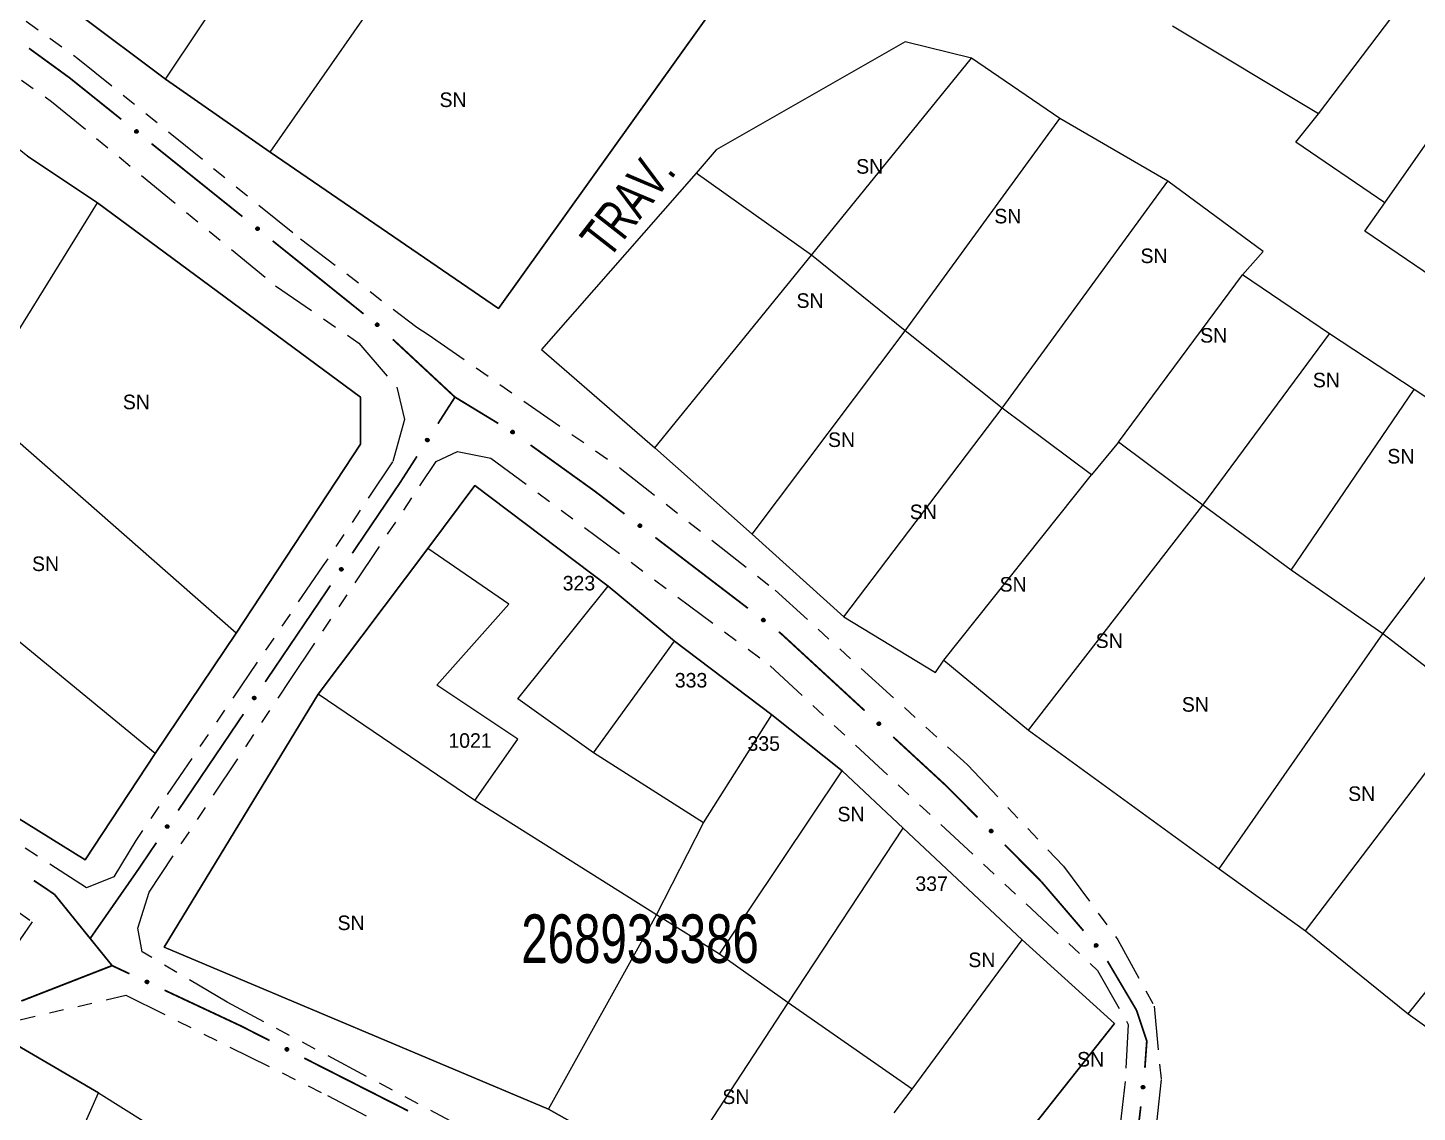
# Model space of a CAD drawing. Extents: x 207981 to 210201, y 4876477 to 4878908.
# Drawn here: x 209698 to 209841.1, y 4877127.4 to 4877239.1 of the extents above; entities that cross this region are included whole.
import ezdxf
from ezdxf.enums import TextEntityAlignment as Align

# ---------------------------------------------------------------- set-up
doc = ezdxf.new("R2010")
doc.units = 0
doc.header["$LTSCALE"] = 1.5
doc.header["$MEASUREMENT"] = 0
doc.linetypes.add('TRACO_25', pattern=[8, 3, -1, 1, -1, 1, -1])
for name, color, linetype in [('CD_MALHA_LOTES', 7, 'CONTINUOUS'), ('CD_TXT_QUADRA', 255, 'CONTINUOUS'), ('RU-QUADRA', 210, 'CONTINUOUS'), ('SV-EIXO-RUA-N-PAV', 6, 'CONTINUOUS'), ('SV-RUA-NAO-PAV', 7, 'CONTINUOUS'), ('SV-TXT-RUA-N-PAV', 7, 'CONTINUOUS'), ('Th_NmrPort', 1, 'CONTINUOUS')]:
    doc.layers.add(name, color=color, linetype=linetype)
doc.styles.add('ARIAL', font='ARIAL.SHX')

msp = doc.modelspace()

# ---------------------------------------------------------------- linework, layer by layer
at = {"layer": 'CD_MALHA_LOTES', "linetype": 'Continuous', "flags": 128}
for points in [[(209712.220037, 4877233.842388), (209726.682594, 4877255.536224)], [(209830.973528, 4877230.265103), (209849.864573, 4877255.191625)], [(209837.793618, 4877221.091177), (209857.831404, 4877249.759695)], [(209722.974246, 4877226.332983), (209737.993055, 4877247.841401)], [(209769.699431, 4877242.649714), (209746.522256, 4877210.201669)], [(209712.220037, 4877233.842388), (209703.320001, 4877240.517414)], [(209830.973528, 4877230.265103), (209815.915012, 4877239.318319)], [(209788.380234, 4877237.689799), (209768.911407, 4877226.564755)], [(209795.240678, 4877236.021042), (209788.380234, 4877237.689799)], [(209778.738529, 4877215.717837), (209795.240678, 4877236.021042)], [(209804.32613, 4877229.809559), (209795.240678, 4877236.021042)], [(209722.974246, 4877226.332983), (209712.220037, 4877233.842388)], [(209788.380234, 4877207.930306), (209804.32613, 4877229.809559)], [(209815.451174, 4877223.31995), (209804.32613, 4877229.809559)], [(209828.619692, 4877227.368073), (209830.973528, 4877230.265103)], [(209837.793618, 4877221.091177), (209828.619692, 4877227.368073)], [(209697.989251, 4877225.915794), (209705.22053, 4877221.094941)], [(209746.522256, 4877210.201669), (209722.974246, 4877226.332983)], [(209768.911407, 4877226.564755), (209766.871815, 4877224.154329)], [(209766.871815, 4877224.154329), (209750.925919, 4877205.983423)], [(209778.738529, 4877215.717837), (209766.871815, 4877224.154329)], [(209798.392773, 4877199.957358), (209815.451174, 4877223.31995)], [(209825.278296, 4877216.088672), (209815.451174, 4877223.31995)], [(209692.426729, 4877200.51361), (209705.22053, 4877221.094941)], [(209705.22053, 4877221.094941), (209732.29147, 4877201.069862), (209732.29147, 4877196.24901), (209719.49767, 4877176.780183)], [(209835.741556, 4877218.194147), (209837.793618, 4877221.091177)], [(209844.311934, 4877212.339734), (209835.741556, 4877218.194147)], [(209762.607215, 4877195.878175), (209778.738529, 4877215.717837)], [(209788.380234, 4877207.930306), (209778.738529, 4877215.717837)], [(209823.145996, 4877213.678245), (209825.278296, 4877216.088672)], [(209810.352196, 4877196.434427), (209823.145996, 4877213.678245)], [(209832.107837, 4877207.621277), (209823.145996, 4877213.678245)], [(209772.619755, 4877186.97814), (209788.380234, 4877207.930306)], [(209798.392773, 4877199.957358), (209788.380234, 4877207.930306)], [(209819.066814, 4877189.944818), (209832.107837, 4877207.621277)], [(209840.822455, 4877201.873338), (209832.107837, 4877207.621277)], [(209750.925919, 4877205.983423), (209762.607215, 4877195.878175)], [(209828.152266, 4877183.269792), (209840.822455, 4877201.873338)], [(209851.329441, 4877194.951088), (209840.822455, 4877201.873338)], [(209719.49767, 4877176.780183), (209692.426729, 4877200.51361)], [(209782.076042, 4877178.448939), (209798.392773, 4877199.957358)], [(209807.570935, 4877193.096914), (209798.392773, 4877199.957358)], [(209762.607215, 4877195.878175), (209772.619755, 4877186.97814)], [(209810.352196, 4877196.434427), (209807.570935, 4877193.096914)], [(209819.066814, 4877189.944818), (209810.352196, 4877196.434427)], [(209837.608554, 4877176.687474), (209851.329441, 4877194.951088)], [(209792.366708, 4877173.998922), (209807.570935, 4877193.096914)], [(209739.244623, 4877185.494801), (209744.065475, 4877191.98441)], [(209744.065475, 4877191.98441), (209757.786363, 4877181.601035)], [(209801.081326, 4877166.767643), (209819.066814, 4877189.944818)], [(209828.152266, 4877183.269792), (209819.066814, 4877189.944818)], [(209772.619755, 4877186.97814), (209782.076042, 4877178.448939)], [(209711.153887, 4877164.357217), (209684.082946, 4877186.607305)], [(209727.934161, 4877170.475991), (209739.244623, 4877185.494801)], [(209747.588406, 4877179.746861), (209739.244623, 4877185.494801)], [(209837.608554, 4877176.687474), (209828.152266, 4877183.269792)], [(209748.515493, 4877170.012448), (209757.786363, 4877181.601035)], [(209757.786363, 4877181.601035), (209764.646807, 4877175.945804)], [(209740.17171, 4877171.403078), (209747.588406, 4877179.746861)], [(209782.076042, 4877178.448939), (209791.53233, 4877172.701)], [(209719.49767, 4877176.780183), (209711.153887, 4877164.357217)], [(209756.303024, 4877164.449926), (209764.646807, 4877175.945804)], [(209764.646807, 4877175.945804), (209774.659346, 4877168.343691)], [(209820.73557, 4877152.490503), (209837.608554, 4877176.687474)], [(209847.250258, 4877169.270778), (209837.608554, 4877176.687474)], [(209791.53233, 4877172.701), (209792.366708, 4877173.998922)], [(209792.366708, 4877173.998922), (209801.081326, 4877166.767643)], [(209703.922608, 4877153.41759), (209674.070407, 4877171.95933)], [(209748.515493, 4877165.840556), (209740.17171, 4877171.403078)], [(209712.080974, 4877144.424846), (209727.934161, 4877170.475991)], [(209744.065475, 4877159.536365), (209727.934161, 4877170.475991)], [(209756.303024, 4877164.449926), (209748.515493, 4877170.012448)], [(209767.613485, 4877157.218647), (209774.659346, 4877168.343691)], [(209774.659346, 4877168.343691), (209781.890625, 4877162.595752)], [(209829.635605, 4877146.093603), (209847.250258, 4877169.270778)], [(209801.081326, 4877166.767643), (209820.73557, 4877152.490503)], [(209744.065475, 4877159.536365), (209748.515493, 4877165.840556)], [(209711.153887, 4877164.357217), (209703.922608, 4877153.41759)], [(209767.613485, 4877157.218647), (209756.303024, 4877164.449926)], [(209769.282242, 4877143.683177), (209781.890625, 4877162.595752)], [(209781.890625, 4877162.595752), (209788.194816, 4877156.662395)], [(209840.204397, 4877137.564403), (209858.746137, 4877160.55616)], [(209762.792633, 4877147.76236), (209744.065475, 4877159.536365)], [(209762.792633, 4877147.76236), (209767.613485, 4877157.218647)], [(209776.328103, 4877138.676907), (209788.194816, 4877156.662395)], [(209788.194816, 4877156.662395), (209800.432365, 4877145.166516)], [(209820.73557, 4877152.490503), (209829.635605, 4877146.093603)], [(209751.667589, 4877127.73728), (209762.792633, 4877147.76236)], [(209769.282242, 4877143.683177), (209762.792633, 4877147.76236)], [(209829.635605, 4877146.093603), (209840.204397, 4877137.564403)], [(209751.667589, 4877127.73728), (209712.080974, 4877144.424846)], [(209789.121903, 4877129.776872), (209800.432365, 4877145.166516)], [(209800.432365, 4877145.166516), (209809.965375, 4877136.559237)], [(209776.328103, 4877138.676907), (209769.282242, 4877143.683177)], [(209764.461389, 4877120.506002), (209776.328103, 4877138.676907)], [(209789.121903, 4877129.776872), (209776.328103, 4877138.676907)], [(209840.204397, 4877137.564403), (209849.28985, 4877131.074794)], [(209705.313239, 4877129.406037), (209695.115282, 4877135.339394)], [(209809.965375, 4877136.559237), (209796.538599, 4877119.578915)], [(209787.267729, 4877127.366446), (209789.121903, 4877129.776872)], [(209689.923594, 4877094.732983), (209705.313239, 4877129.406037)], [(209705.313239, 4877129.406037), (209715.047652, 4877123.287263)], [(209764.461389, 4877120.506002), (209751.667589, 4877127.73728)]]:
    msp.add_lwpolyline(points, dxfattribs=at)
at = {"layer": 'RU-QUADRA', "linetype": 'Continuous', "flags": 128}
for points in [[(209606.300347, 4877258.456548), (209592.023207, 4877238.987721), (209594.804468, 4877228.048094), (209596.658642, 4877226.564755), (209607.783686, 4877218.777224), (209621.319156, 4877208.764684), (209627.623348, 4877204.314667), (209637.265053, 4877196.897971), (209646.628631, 4877189.944818), (209656.641171, 4877182.898957), (209664.614119, 4877177.892687), (209674.070407, 4877171.95933), (209703.922608, 4877153.41759), (209711.153887, 4877164.357217), (209719.49767, 4877176.780183), (209732.29147, 4877196.24901), (209732.29147, 4877201.069862), (209705.22053, 4877221.094941), (209697.989251, 4877225.915794), (209692.612147, 4877230.180394), (209685.751703, 4877235.650207), (209677.964172, 4877241.398147)], [(209703.320001, 4877240.517414), (209712.220037, 4877233.842388), (209722.974246, 4877226.332983), (209746.522256, 4877210.201669), (209769.699431, 4877242.649714)], [(209851.329441, 4877194.951088), (209840.822455, 4877201.873338), (209832.107837, 4877207.621277), (209823.145996, 4877213.678245), (209825.278296, 4877216.088672), (209815.451174, 4877223.31995), (209804.32613, 4877229.809559), (209795.240678, 4877236.021042), (209788.380234, 4877237.689799), (209768.911407, 4877226.564755), (209766.871815, 4877224.154329), (209750.925919, 4877205.983423), (209762.607215, 4877195.878175), (209772.619755, 4877186.97814), (209782.076042, 4877178.448939), (209791.53233, 4877172.701), (209792.366708, 4877173.998922), (209801.081326, 4877166.767643), (209820.73557, 4877152.490503), (209829.635605, 4877146.093603), (209840.204397, 4877137.564403), (209849.28985, 4877131.074794)], [(209695.115282, 4877135.339394), (209705.313239, 4877129.406037), (209715.047652, 4877123.287263), (209723.623207, 4877118.188284), (209724.643003, 4877119.857041), (209733.913873, 4877114.20181), (209733.079494, 4877112.81118), (209741.515986, 4877107.434075), (209748.747265, 4877102.427805), (209731.596155, 4877069.284445), (209726.126342, 4877049.398429), (209723.808624, 4877041.101), (209720.934655, 4877032.015548), (209717.967976, 4877022.095717), (209715.603904, 4877013.334744), (209712.637226, 4877003.044079), (209710.412217, 4876995.349257), (209707.816373, 4876986.402867), (209704.664278, 4876975.555949), (209701.419473, 4876964.384551), (209697.896543, 4876952.239711)]]:
    msp.add_lwpolyline(points, dxfattribs=at)
msp.add_lwpolyline([(209744.065475, 4877191.98441), (209739.244623, 4877185.494801), (209727.934161, 4877170.475991), (209712.080974, 4877144.424846), (209751.667589, 4877127.73728), (209764.461389, 4877120.506002), (209777.811442, 4877113.645558), (209788.751069, 4877108.268453), (209796.538599, 4877119.578915), (209809.965375, 4877136.559237), (209800.432365, 4877145.166516), (209788.194816, 4877156.662395), (209781.890625, 4877162.595752), (209774.659346, 4877168.343691), (209764.646807, 4877175.945804), (209757.786363, 4877181.601035)], close=True, dxfattribs=at)
at = {"layer": 'SV-EIXO-RUA-N-PAV', "const_width": 0.18}
for points in [[(209702.333418, 4877233.980382), (209698.151079, 4877237.026058)], [(209702.977627, 4877233.463063), (209702.333418, 4877233.980382)], [(209707.655916, 4877229.706255), (209702.977627, 4877233.463063)], [(209720.131355, 4877219.6881), (209710.774776, 4877227.201716)], [(209732.606793, 4877209.669945), (209723.250214, 4877217.183561)], [(209742.024657, 4877201.087682), (209735.621204, 4877207.044606)], [(209741.887382, 4877200.873746), (209742.024657, 4877201.087682)], [(209742.215948, 4877200.971395), (209742.024657, 4877201.087682)], [(209740.267241, 4877198.348841), (209741.887382, 4877200.873746)], [(209746.488429, 4877198.374108), (209742.215948, 4877200.971395)], [(209756.446594, 4877191.37953), (209749.809535, 4877196.149916)], [(209736.412528, 4877192.34147), (209738.107054, 4877194.982301)], [(209731.446033, 4877185.001606), (209735.929308, 4877191.627332)], [(209735.929308, 4877191.627332), (209736.412528, 4877192.34147)], [(209757.103081, 4877190.877511), (209756.446594, 4877191.37953)], [(209759.486154, 4877189.055161), (209757.103081, 4877190.877511)], [(209772.19588, 4877179.335959), (209762.663586, 4877186.62536)], [(209722.479482, 4877171.750155), (209729.204395, 4877181.688744)], [(209775.612924, 4877176.722925), (209775.373311, 4877176.906158)], [(209776.126386, 4877176.249577), (209775.612924, 4877176.722925)], [(209784.214067, 4877168.793746), (209776.126386, 4877176.249577)], [(209713.512931, 4877158.498704), (209720.237844, 4877168.437292)], [(209792.590711, 4877161.071527), (209787.155042, 4877166.082535)], [(209793.018466, 4877160.640883), (209792.590711, 4877161.071527)], [(209795.837353, 4877157.802948), (209793.018466, 4877160.640883)], [(209709.293236, 4877152.262517), (209711.271293, 4877155.185841)], [(209802.405994, 4877151.189925), (209798.656241, 4877154.965014)], [(209700.773459, 4877149.86258), (209698.650948, 4877151.285911)], [(209704.449832, 4877145.313559), (209709.024295, 4877151.87666)], [(209709.024295, 4877151.87666), (209709.293236, 4877152.262517)], [(209802.847949, 4877150.674311), (209802.405994, 4877151.189925)], [(209701.052812, 4877149.516918), (209700.773459, 4877149.86258)], [(209706.709861, 4877142.517075), (209701.052812, 4877149.516918)], [(209806.752697, 4877146.118772), (209802.847949, 4877150.674311)], [(209697.362861, 4877138.873329), (209706.679941, 4877142.505412)], [(209706.679941, 4877142.505412), (209706.709861, 4877142.517075)], [(209706.709861, 4877142.517075), (209708.491894, 4877141.682249)], [(209812.221278, 4877137.926028), (209809.228555, 4877142.990635)], [(209712.114122, 4877139.985349), (209719.358577, 4877136.59155)], [(209812.258358, 4877137.814786), (209812.221278, 4877137.926028)], [(209813.282389, 4877134.742693), (209812.258358, 4877137.814786)], [(209719.358577, 4877136.59155), (209719.94763, 4877136.315598)], [(209719.94763, 4877136.315598), (209722.93406, 4877134.798867)], [(209813.085624, 4877131.987981), (209813.228118, 4877133.982899)], [(209813.228118, 4877133.982899), (209813.282389, 4877134.742693)], [(209726.500466, 4877132.987583), (209737.199682, 4877127.553729)], [(209812.221278, 4877124.264215), (209812.662103, 4877128.011236)]]:
    msp.add_lwpolyline(points, dxfattribs=at)
at = {"layer": 'SV-EIXO-RUA-N-PAV'}
for points in [[(209709.25845, 4877228.278191), (209709.209911, 4877228.272191), (209709.166968, 4877228.27696), (209709.132295, 4877228.291247), (209709.104948, 4877228.311861), (209709.079346, 4877228.336101), (209709.058926, 4877228.366235), (209709.04367, 4877228.404701), (209709.03731, 4877228.45335), (209709.045086, 4877228.497021), (209709.057274, 4877228.531762), (209709.077127, 4877228.561516), (209709.101092, 4877228.585993), (209709.133095, 4877228.606169), (209709.172227, 4877228.621249), (209709.2213, 4877228.62646), (209709.263369, 4877228.621496), (209709.296543, 4877228.606797), (209709.326329, 4877228.586648), (209709.35217, 4877228.561588), (209709.372045, 4877228.531892), (209709.387157, 4877228.492465), (209709.391659, 4877228.443961), (209709.387187, 4877228.401946), (209709.372957, 4877228.368575), (209709.35246, 4877228.339697), (209709.32846, 4877228.313723), (209709.299023, 4877228.291934), (209709.25845, 4877228.278191)], [(209721.733889, 4877218.260036), (209721.68535, 4877218.254036), (209721.642406, 4877218.258805), (209721.607734, 4877218.273092), (209721.580387, 4877218.293706), (209721.554785, 4877218.317946), (209721.534364, 4877218.34808), (209721.519108, 4877218.386546), (209721.512748, 4877218.435195), (209721.520525, 4877218.478865), (209721.532713, 4877218.513607), (209721.552566, 4877218.543361), (209721.576531, 4877218.567837), (209721.608534, 4877218.588014), (209721.647666, 4877218.603094), (209721.696739, 4877218.608305), (209721.738808, 4877218.603341), (209721.771982, 4877218.588641), (209721.801768, 4877218.568493), (209721.827609, 4877218.543433), (209721.847483, 4877218.513737), (209721.862595, 4877218.47431), (209721.867097, 4877218.425806), (209721.862625, 4877218.383791), (209721.848395, 4877218.350419), (209721.827899, 4877218.321542), (209721.803899, 4877218.295567), (209721.774462, 4877218.273779), (209721.733889, 4877218.260036)], [(209734.055695, 4877208.365252), (209734.007156, 4877208.359252), (209733.964212, 4877208.364022), (209733.92954, 4877208.378308), (209733.902193, 4877208.398922), (209733.87659, 4877208.423162), (209733.85617, 4877208.453296), (209733.840914, 4877208.491762), (209733.834554, 4877208.540411), (209733.842331, 4877208.584082), (209733.854519, 4877208.618824), (209733.874372, 4877208.648577), (209733.898337, 4877208.673054), (209733.930339, 4877208.69323), (209733.969472, 4877208.70831), (209734.018545, 4877208.713522), (209734.060614, 4877208.708557), (209734.093788, 4877208.693858), (209734.123573, 4877208.67371), (209734.149415, 4877208.648649), (209734.169289, 4877208.618953), (209734.184401, 4877208.579526), (209734.188903, 4877208.531022), (209734.184431, 4877208.489007), (209734.170201, 4877208.455636), (209734.149705, 4877208.426758), (209734.125705, 4877208.400784), (209734.096268, 4877208.378996), (209734.055695, 4877208.365252)], [(209739.016906, 4877196.604093), (209739.0058, 4877196.651724), (209739.005995, 4877196.694931), (209739.016529, 4877196.730921), (209739.034131, 4877196.760298), (209739.055524, 4877196.788323), (209739.083326, 4877196.811819), (209739.11996, 4877196.831063), (209739.167662, 4877196.842539), (209739.211911, 4877196.83943), (209739.247748, 4877196.83099), (209739.279437, 4877196.814399), (209739.306313, 4877196.793161), (209739.329765, 4877196.763475), (209739.348904, 4877196.726159), (209739.359283, 4877196.677914), (209739.358801, 4877196.635556), (209739.347698, 4877196.601012), (209739.330817, 4877196.56926), (209739.308634, 4877196.54091), (209739.281209, 4877196.518003), (209739.243604, 4877196.498801), (209739.19585, 4877196.489188), (209739.153598, 4877196.489186), (209739.118907, 4877196.499801), (209739.088021, 4877196.517125), (209739.059651, 4877196.53824), (209739.034868, 4877196.565204), (209739.016906, 4877196.604093)], [(209748.023292, 4877197.312223), (209747.975945, 4877197.299964), (209747.932746, 4877197.29911), (209747.896511, 4877197.308768), (209747.866716, 4877197.325652), (209747.83818, 4877197.346358), (209747.814015, 4877197.373582), (209747.793888, 4877197.409738), (209747.781257, 4877197.457147), (209747.783291, 4877197.501458), (209747.790859, 4877197.53749), (209747.806675, 4877197.569572), (209747.827255, 4877197.596956), (209747.856363, 4877197.621122), (209747.893203, 4877197.641161), (209747.941182, 4877197.652708), (209747.983539, 4877197.653254), (209748.018343, 4877197.642992), (209748.050495, 4877197.626887), (209748.079375, 4877197.605399), (209748.102941, 4877197.578539), (209748.123051, 4877197.541411), (209748.13382, 4877197.493904), (209748.134848, 4877197.451664), (209748.125077, 4877197.416726), (209748.108509, 4877197.385429), (209748.088089, 4877197.356555), (209748.061734, 4877197.331125), (209748.023292, 4877197.312223)], [(209761.122135, 4877187.665538), (209761.073752, 4877187.658388), (209761.030707, 4877187.662137), (209760.995706, 4877187.675596), (209760.967877, 4877187.695555), (209760.941707, 4877187.719181), (209760.920577, 4877187.748822), (209760.904412, 4877187.786914), (209760.896899, 4877187.835399), (209760.903637, 4877187.879242), (209760.914997, 4877187.914263), (209760.934138, 4877187.944479), (209760.957515, 4877187.969518), (209760.98903, 4877187.990448), (209761.027793, 4877188.006453), (209761.076729, 4877188.012828), (209761.118904, 4877188.008863), (209761.152417, 4877187.994956), (209761.182673, 4877187.97552), (209761.209102, 4877187.95108), (209761.229675, 4877187.921864), (209761.245719, 4877187.882807), (209761.251371, 4877187.834424), (209761.247897, 4877187.792314), (209761.234464, 4877187.758615), (209761.214659, 4877187.729258), (209761.191282, 4877187.702722), (209761.16237, 4877187.680241), (209761.122135, 4877187.665538)], [(209730.153524, 4877183.287867), (209730.143583, 4877183.335754), (209730.144831, 4877183.378944), (209730.15624, 4877183.414667), (209730.174553, 4877183.443605), (209730.196623, 4877183.4711), (209730.22499, 4877183.493912), (209730.262082, 4877183.512256), (209730.31005, 4877183.522566), (209730.35421, 4877183.518379), (209730.38983, 4877183.509067), (209730.421105, 4877183.491709), (209730.447456, 4877183.469821), (209730.470177, 4877183.439572), (209730.4884, 4877183.401801), (209730.497599, 4877183.353317), (209730.496085, 4877183.310983), (209730.484142, 4877183.27672), (209730.466492, 4877183.245389), (209730.443624, 4877183.217589), (209730.41565, 4877183.195357), (209730.377587, 4877183.177078), (209730.329613, 4877183.168632), (209730.287373, 4877183.16966), (209730.252951, 4877183.181119), (209730.222497, 4877183.19919), (209730.194651, 4877183.220991), (209730.170533, 4877183.248551), (209730.153524, 4877183.287867)], [(209773.831861, 4877177.946336), (209773.783478, 4877177.939186), (209773.740433, 4877177.942935), (209773.705431, 4877177.956394), (209773.677602, 4877177.976353), (209773.651432, 4877177.999979), (209773.630302, 4877178.02962), (209773.614137, 4877178.067712), (209773.606624, 4877178.116197), (209773.613362, 4877178.16004), (209773.624722, 4877178.195061), (209773.643863, 4877178.225278), (209773.66724, 4877178.250316), (209773.698755, 4877178.271247), (209773.737518, 4877178.287251), (209773.786454, 4877178.293626), (209773.828629, 4877178.289662), (209773.862142, 4877178.275754), (209773.892398, 4877178.256318), (209773.918827, 4877178.231878), (209773.939401, 4877178.202663), (209773.955444, 4877178.163605), (209773.961096, 4877178.115222), (209773.957623, 4877178.073113), (209773.944189, 4877178.039413), (209773.924384, 4877178.010057), (209773.901007, 4877177.98352), (209773.872096, 4877177.961039), (209773.831861, 4877177.946336)], [(209721.186973, 4877170.036415), (209721.177032, 4877170.084303), (209721.17828, 4877170.127492), (209721.189689, 4877170.163215), (209721.208002, 4877170.192153), (209721.230072, 4877170.219649), (209721.258439, 4877170.24246), (209721.295531, 4877170.260805), (209721.343499, 4877170.271114), (209721.387659, 4877170.266927), (209721.423279, 4877170.257616), (209721.454554, 4877170.240257), (209721.480905, 4877170.21837), (209721.503626, 4877170.188121), (209721.521849, 4877170.15035), (209721.531048, 4877170.101865), (209721.529534, 4877170.059532), (209721.517591, 4877170.025269), (209721.499941, 4877169.993938), (209721.477073, 4877169.966138), (209721.449099, 4877169.943906), (209721.411036, 4877169.925626), (209721.363062, 4877169.917181), (209721.320822, 4877169.918209), (209721.2864, 4877169.929668), (209721.255946, 4877169.947739), (209721.2281, 4877169.969539), (209721.203982, 4877169.997099), (209721.186973, 4877170.036415)], [(209785.715582, 4877167.259817), (209785.666747, 4877167.257139), (209785.624228, 4877167.264822), (209785.590609, 4877167.281438), (209785.56473, 4877167.303867), (209785.540839, 4877167.329796), (209785.522519, 4877167.361251), (209785.509919, 4877167.400667), (209785.506889, 4877167.449636), (209785.517623, 4877167.492675), (209785.532149, 4877167.526506), (209785.553983, 4877167.554838), (209785.57956, 4877167.577625), (209785.612863, 4877167.595574), (209785.652932, 4877167.607953), (209785.702246, 4877167.609809), (209785.743879, 4877167.60199), (209785.775974, 4877167.585064), (209785.804318, 4877167.562933), (209785.828392, 4877167.53617), (209785.846197, 4877167.50519), (209785.858588, 4877167.464824), (209785.859775, 4877167.416127), (209785.85245, 4877167.374514), (209785.83598, 4877167.34219), (209785.813564, 4877167.314775), (209785.78785, 4877167.290496), (209785.756997, 4877167.270764), (209785.715582, 4877167.259817)], [(209712.220422, 4877156.784964), (209712.210481, 4877156.832851), (209712.211729, 4877156.876041), (209712.223138, 4877156.911764), (209712.241452, 4877156.940702), (209712.263521, 4877156.968197), (209712.291888, 4877156.991009), (209712.32898, 4877157.009353), (209712.376948, 4877157.019663), (209712.421108, 4877157.015476), (209712.456728, 4877157.006164), (209712.488003, 4877156.988806), (209712.514354, 4877156.966919), (209712.537075, 4877156.936669), (209712.555298, 4877156.898898), (209712.564497, 4877156.850414), (209712.562983, 4877156.80808), (209712.55104, 4877156.773817), (209712.53339, 4877156.742487), (209712.510522, 4877156.714686), (209712.482548, 4877156.692454), (209712.444485, 4877156.674175), (209712.396511, 4877156.665729), (209712.354271, 4877156.666758), (209712.31985, 4877156.678216), (209712.289395, 4877156.696287), (209712.261549, 4877156.718088), (209712.237431, 4877156.745648), (209712.220422, 4877156.784964)], [(209797.269952, 4877156.204466), (209797.221046, 4877156.203938), (209797.178906, 4877156.213484), (209797.146051, 4877156.231562), (209797.121184, 4877156.255108), (209797.098456, 4877156.282062), (209797.081537, 4877156.314292), (209797.070683, 4877156.354224), (209797.069809, 4877156.403279), (209797.082425, 4877156.445805), (209797.098426, 4877156.478964), (209797.121485, 4877156.506308), (209797.148039, 4877156.527948), (209797.182099, 4877156.544415), (209797.222674, 4877156.55502), (209797.272022, 4877156.554705), (209797.313271, 4877156.545063), (209797.344591, 4877156.526742), (209797.371934, 4877156.503386), (209797.394807, 4877156.47559), (209797.411232, 4877156.443856), (209797.421836, 4877156.402985), (209797.42088, 4877156.354282), (209797.411732, 4877156.313032), (209797.393856, 4877156.281463), (209797.370256, 4877156.255061), (209797.343499, 4877156.231937), (209797.311808, 4877156.213581), (209797.269952, 4877156.204466)], [(209808.064206, 4877144.419529), (209808.015394, 4877144.422588), (209807.974067, 4877144.4352), (209807.942626, 4877144.455639), (209807.919553, 4877144.480945), (209807.898863, 4877144.509493), (209807.884354, 4877144.542877), (209807.876457, 4877144.583498), (209807.879183, 4877144.632485), (209807.894884, 4877144.673971), (209807.913274, 4877144.705867), (209807.938276, 4877144.731446), (209807.966346, 4877144.751081), (209808.001522, 4877144.765005), (209808.042765, 4877144.772606), (209808.091957, 4877144.768673), (209808.132387, 4877144.756031), (209808.162279, 4877144.735463), (209808.187836, 4877144.710164), (209808.208609, 4877144.680766), (209808.222663, 4877144.647913), (209808.23024, 4877144.606374), (209808.225715, 4877144.557873), (209808.213567, 4877144.517404), (209808.193424, 4877144.487231), (209808.167951, 4877144.462632), (209808.13957, 4877144.441532), (209808.106618, 4877144.425549), (209808.064206, 4877144.419529)], [(209710.219596, 4877140.994436), (209710.265344, 4877141.011732), (209710.308199, 4877141.017242), (209710.345265, 4877141.01155), (209710.376708, 4877140.99798), (209710.407312, 4877140.980474), (209710.434272, 4877140.956017), (209710.458183, 4877140.922243), (209710.475856, 4877140.876474), (209710.478615, 4877140.832202), (209710.474979, 4877140.795564), (209710.462716, 4877140.761963), (209710.445212, 4877140.732518), (209710.418881, 4877140.705353), (209710.384418, 4877140.681455), (209710.337965, 4877140.664799), (209710.295914, 4877140.659685), (209710.260207, 4877140.666132), (209710.226504, 4877140.678674), (209710.195475, 4877140.696921), (209710.169148, 4877140.721081), (209710.14515, 4877140.755823), (209710.129317, 4877140.80189), (209710.123738, 4877140.843772), (209710.129681, 4877140.879561), (209710.142776, 4877140.912463), (209710.159961, 4877140.943372), (209710.183418, 4877140.971497), (209710.219596, 4877140.994436)], [(209724.639004, 4877134.056435), (209724.685279, 4877134.072266), (209724.728288, 4877134.07641), (209724.765154, 4877134.069542), (209724.796149, 4877134.054978), (209724.82618, 4877134.036507), (209724.852349, 4877134.011204), (209724.875174, 4877133.976688), (209724.891381, 4877133.930379), (209724.89273, 4877133.886042), (209724.88793, 4877133.849538), (209724.874605, 4877133.816344), (209724.856172, 4877133.787471), (209724.828991, 4877133.761157), (209724.793785, 4877133.738369), (209724.746826, 4877133.723198), (209724.704633, 4877133.719425), (209724.669149, 4877133.727005), (209724.635863, 4877133.740612), (209724.605429, 4877133.759837), (209724.579884, 4877133.784823), (209724.557004, 4877133.820311), (209724.542645, 4877133.866858), (209724.538401, 4877133.908897), (209724.54548, 4877133.944478), (209724.559615, 4877133.976947), (209724.577775, 4877134.007294), (209724.602115, 4877134.034658), (209724.639004, 4877134.056435)], [(209812.769672, 4877129.867703), (209812.738825, 4877129.905657), (209812.720075, 4877129.944584), (209812.713781, 4877129.981553), (209812.716738, 4877130.015671), (209812.723694, 4877130.050235), (209812.738396, 4877130.083535), (209812.7629, 4877130.116881), (209812.800755, 4877130.148091), (209812.841895, 4877130.164678), (209812.877809, 4877130.172788), (209812.913563, 4877130.171753), (209812.947027, 4877130.164433), (209812.981112, 4877130.148018), (209813.014662, 4877130.122855), (209813.045124, 4877130.08403), (209813.063245, 4877130.045741), (209813.068393, 4877130.009823), (209813.067125, 4877129.973885), (209813.059601, 4877129.938683), (209813.044981, 4877129.906078), (209813.019586, 4877129.872344), (209812.980867, 4877129.842786), (209812.942884, 4877129.824277), (209812.907048, 4877129.818625), (209812.871695, 4877129.82067), (209812.836943, 4877129.827226), (209812.802853, 4877129.84061), (209812.769672, 4877129.867703)]]:
    msp.add_lwpolyline(points, close=True, dxfattribs=at)
for points in [[(209709.299023, 4877228.291934), (209709.03731, 4877228.45335)], [(209709.25845, 4877228.278191), (209709.04367, 4877228.404701)], [(209709.279207, 4877228.286991), (209709.044415, 4877228.428285)], [(209709.310142, 4877228.3059), (209709.044496, 4877228.471971)], [(209709.32846, 4877228.313723), (209709.045086, 4877228.497021)], [(209709.336821, 4877228.328227), (209709.053943, 4877228.509886)], [(209709.35246, 4877228.339697), (209709.057274, 4877228.531762)], [(209709.231878, 4877228.275997), (209709.057328, 4877228.381166)], [(209709.209911, 4877228.272191), (209709.058926, 4877228.366235)], [(209709.360953, 4877228.356099), (209709.070208, 4877228.547576)], [(209709.18542, 4877228.274804), (209709.076656, 4877228.346394)], [(209709.372957, 4877228.368575), (209709.077127, 4877228.561516)], [(209709.166968, 4877228.27696), (209709.079346, 4877228.336101)], [(209709.377847, 4877228.388033), (209709.091777, 4877228.572256)], [(209709.387187, 4877228.401946), (209709.101092, 4877228.585993)], [(209709.388358, 4877228.425094), (209709.121438, 4877228.593937)], [(209709.391659, 4877228.443961), (209709.133095, 4877228.606169)], [(209709.385456, 4877228.469424), (209709.155355, 4877228.612202)], [(209709.387157, 4877228.492465), (209709.172227, 4877228.621249)], [(209709.373817, 4877228.513771), (209709.203103, 4877228.619359)], [(209709.372045, 4877228.531892), (209709.2213, 4877228.62646)], [(209709.358326, 4877228.548962), (209709.247644, 4877228.620343)], [(209709.35217, 4877228.561588), (209709.263369, 4877228.621496)], [(209721.774462, 4877218.273779), (209721.512748, 4877218.435195)], [(209721.733889, 4877218.260036), (209721.519108, 4877218.386546)], [(209721.754646, 4877218.268836), (209721.519854, 4877218.41013)], [(209721.785581, 4877218.287745), (209721.519935, 4877218.453816)], [(209721.803899, 4877218.295567), (209721.520525, 4877218.478865)], [(209721.81226, 4877218.310072), (209721.529381, 4877218.491731)], [(209721.827899, 4877218.321542), (209721.532713, 4877218.513607)], [(209721.707317, 4877218.257842), (209721.532766, 4877218.363011)], [(209721.68535, 4877218.254036), (209721.534364, 4877218.34808)], [(209721.836392, 4877218.337944), (209721.545646, 4877218.52942)], [(209721.660858, 4877218.256649), (209721.552095, 4877218.328239)], [(209721.848395, 4877218.350419), (209721.552566, 4877218.543361)], [(209721.642406, 4877218.258805), (209721.554785, 4877218.317946)], [(209721.853286, 4877218.369878), (209721.567215, 4877218.5541)], [(209721.862625, 4877218.383791), (209721.576531, 4877218.567837)], [(209721.863796, 4877218.406938), (209721.596877, 4877218.575782)], [(209721.867097, 4877218.425806), (209721.608534, 4877218.588014)], [(209721.860895, 4877218.451269), (209721.630794, 4877218.594047)], [(209721.862595, 4877218.47431), (209721.647666, 4877218.603094)], [(209721.849256, 4877218.495616), (209721.678542, 4877218.601204)], [(209721.847483, 4877218.513737), (209721.696739, 4877218.608305)], [(209721.833764, 4877218.530807), (209721.723082, 4877218.602187)], [(209721.827609, 4877218.543433), (209721.738808, 4877218.603341)], [(209734.096268, 4877208.378996), (209733.834554, 4877208.540411)], [(209734.055695, 4877208.365252), (209733.840914, 4877208.491762)], [(209734.076452, 4877208.374052), (209733.84166, 4877208.515347)], [(209734.107387, 4877208.392961), (209733.84174, 4877208.559033)], [(209734.125705, 4877208.400784), (209733.842331, 4877208.584082)], [(209734.134066, 4877208.415288), (209733.851187, 4877208.596948)], [(209734.149705, 4877208.426758), (209733.854519, 4877208.618824)], [(209734.029123, 4877208.363058), (209733.854572, 4877208.468227)], [(209734.007156, 4877208.359252), (209733.85617, 4877208.453296)], [(209734.158198, 4877208.44316), (209733.867452, 4877208.634637)], [(209733.982664, 4877208.361865), (209733.8739, 4877208.433456)], [(209734.170201, 4877208.455636), (209733.874372, 4877208.648577)], [(209733.964212, 4877208.364022), (209733.87659, 4877208.423162)], [(209734.175092, 4877208.475094), (209733.889021, 4877208.659317)], [(209734.184431, 4877208.489007), (209733.898337, 4877208.673054)], [(209734.185602, 4877208.512155), (209733.918683, 4877208.680999)], [(209734.188903, 4877208.531022), (209733.930339, 4877208.69323)], [(209734.182701, 4877208.556486), (209733.9526, 4877208.699263)], [(209734.184401, 4877208.579526), (209733.969472, 4877208.70831)], [(209734.171062, 4877208.600832), (209734.000348, 4877208.70642)], [(209734.169289, 4877208.618953), (209734.018545, 4877208.713522)], [(209734.15557, 4877208.636023), (209734.044888, 4877208.707404)], [(209734.149415, 4877208.648649), (209734.060614, 4877208.708557)], [(209739.0058, 4877196.651724), (209739.083326, 4877196.811819)], [(209739.01191, 4877196.630284), (209739.098004, 4877196.814989)], [(209739.016906, 4877196.604093), (209739.11996, 4877196.831063)], [(209739.027855, 4877196.584385), (209739.143491, 4877196.832819)], [(209739.034868, 4877196.565204), (209739.167662, 4877196.842539)], [(209739.049933, 4877196.555626), (209739.18694, 4877196.837365)], [(209739.059651, 4877196.53824), (209739.211911, 4877196.83943)], [(209739.074959, 4877196.531461), (209739.225642, 4877196.831986)], [(209739.088021, 4877196.517125), (209739.247748, 4877196.83099)], [(209739.10523, 4877196.510417), (209739.264842, 4877196.819803)], [(209739.118907, 4877196.499801), (209739.279437, 4877196.814399)], [(209748.061734, 4877197.331125), (209747.781257, 4877197.457147)], [(209748.088089, 4877197.356555), (209747.783291, 4877197.501458)], [(209748.070943, 4877197.346417), (209747.785962, 4877197.476545)], [(209748.094493, 4877197.372023), (209747.790399, 4877197.515366)], [(209748.108509, 4877197.385429), (209747.790859, 4877197.53749)], [(209748.042729, 4877197.323647), (209747.791561, 4877197.433219)], [(209748.023292, 4877197.312223), (209747.793888, 4877197.409738)], [(209748.114797, 4877197.402795), (209747.801627, 4877197.55485)], [(209748.125077, 4877197.416726), (209747.806675, 4877197.569572)], [(209747.997231, 4877197.306594), (209747.81049, 4877197.388178)], [(209747.975945, 4877197.299964), (209747.814015, 4877197.373582)], [(209748.127396, 4877197.436655), (209747.819804, 4877197.582125)], [(209748.134848, 4877197.451664), (209747.827255, 4877197.596956)], [(209747.951321, 4877197.299371), (209747.834174, 4877197.356214)], [(209747.932746, 4877197.29911), (209747.83818, 4877197.346358)], [(209748.133, 4877197.474767), (209747.846395, 4877197.607479)], [(209748.13382, 4877197.493904), (209747.856363, 4877197.621122)], [(209748.12436, 4877197.518345), (209747.87765, 4877197.629997)], [(209748.123051, 4877197.541411), (209747.893203, 4877197.641161)], [(209748.107054, 4877197.560802), (209747.924063, 4877197.643301)], [(209748.102941, 4877197.578539), (209747.941182, 4877197.652708)], [(209748.08712, 4877197.59368), (209747.968097, 4877197.650066)], [(209748.079375, 4877197.605399), (209747.983539, 4877197.653254)], [(209739.005805, 4877196.676355), (209739.065475, 4877196.792088)], [(209739.005995, 4877196.694931), (209739.055524, 4877196.788323)], [(209739.138774, 4877196.496999), (209739.291667, 4877196.800969)], [(209739.153598, 4877196.489186), (209739.306313, 4877196.793161)], [(209739.176739, 4877196.490472), (209739.316368, 4877196.773771)], [(209739.19585, 4877196.489188), (209739.329765, 4877196.763475)], [(209739.220513, 4877196.498052), (209739.338121, 4877196.741978)], [(209739.243604, 4877196.498801), (209739.348904, 4877196.726159)], [(209739.263378, 4877196.514321), (209739.350295, 4877196.695257)], [(209739.281209, 4877196.518003), (209739.359283, 4877196.677914)], [(209739.29673, 4877196.533452), (209739.355989, 4877196.651071)], [(209739.308634, 4877196.54091), (209739.358801, 4877196.635556)], [(209761.16237, 4877187.680241), (209760.896899, 4877187.835399)], [(209761.191282, 4877187.702722), (209760.903637, 4877187.879242)], [(209761.173155, 4877187.694467), (209760.903641, 4877187.854185)], [(209761.122135, 4877187.665538), (209760.904412, 4877187.786914)], [(209761.142677, 4877187.674829), (209760.904598, 4877187.81051)], [(209761.199296, 4877187.71742), (209760.912185, 4877187.892314)], [(209761.214659, 4877187.729258), (209760.914997, 4877187.914263)], [(209761.095622, 4877187.662714), (209760.918625, 4877187.76371)], [(209761.073752, 4877187.658388), (209760.920577, 4877187.748822)], [(209761.22276, 4877187.745857), (209760.927551, 4877187.930379)], [(209761.234464, 4877187.758615), (209760.934138, 4877187.944479)], [(209761.049205, 4877187.660419), (209760.938773, 4877187.729407)], [(209761.030707, 4877187.662137), (209760.941707, 4877187.719181)], [(209761.238891, 4877187.778184), (209760.948528, 4877187.955564)], [(209761.247897, 4877187.792314), (209760.957515, 4877187.969518)], [(209761.248519, 4877187.815483), (209760.977667, 4877187.977944)], [(209761.251371, 4877187.834424), (209760.98903, 4877187.990448)], [(209761.244566, 4877187.859733), (209761.011141, 4877187.997008)], [(209761.245719, 4877187.882807), (209761.027793, 4877188.006453)], [(209761.231877, 4877187.903791), (209761.058705, 4877188.005297)], [(209761.229675, 4877187.921864), (209761.076729, 4877188.012828)], [(209761.215555, 4877187.938604), (209761.10321, 4877188.007337)], [(209761.209102, 4877187.95108), (209761.118904, 4877188.008863)], [(209730.143583, 4877183.335754), (209730.22499, 4877183.493912)], [(209730.144188, 4877183.360378), (209730.206663, 4877183.474621)], [(209730.144831, 4877183.378944), (209730.196623, 4877183.4711)], [(209730.149169, 4877183.314171), (209730.239741, 4877183.496723)], [(209730.153524, 4877183.287867), (209730.262082, 4877183.512256)], [(209730.163989, 4877183.267897), (209730.285649, 4877183.513438)], [(209730.170533, 4877183.248551), (209730.31005, 4877183.522566)], [(209730.185359, 4877183.238609), (209730.329196, 4877183.516923)], [(209730.194651, 4877183.220991), (209730.35421, 4877183.518379)], [(209730.209789, 4877183.213841), (209730.367755, 4877183.510602)], [(209730.222497, 4877183.19919), (209730.38983, 4877183.509067)], [(209730.239538, 4877183.192064), (209730.406646, 4877183.497467)], [(209730.252951, 4877183.181119), (209730.421105, 4877183.491709)], [(209730.272744, 4877183.177833), (209730.433004, 4877183.477984)], [(209730.287373, 4877183.16966), (209730.447456, 4877183.469821)], [(209730.310539, 4877183.170382), (209730.457035, 4877183.450192)], [(209730.329613, 4877183.168632), (209730.470177, 4877183.439572)], [(209730.354485, 4877183.176892), (209730.478006, 4877183.417878)], [(209730.377587, 4877183.177078), (209730.4884, 4877183.401801)], [(209730.397734, 4877183.192112), (209730.489037, 4877183.370873)], [(209730.41565, 4877183.195357), (209730.497599, 4877183.353317)], [(209730.431543, 4877183.210424), (209730.493652, 4877183.326562)], [(209730.443624, 4877183.217589), (209730.496085, 4877183.310983)], [(209773.932485, 4877178.026656), (209773.637277, 4877178.211177)], [(209773.944189, 4877178.039413), (209773.643863, 4877178.225278)], [(209773.948616, 4877178.058982), (209773.658254, 4877178.236362)], [(209773.957623, 4877178.073113), (209773.66724, 4877178.250316)], [(209773.958244, 4877178.096281), (209773.687392, 4877178.258742)], [(209773.961096, 4877178.115222), (209773.698755, 4877178.271247)], [(209773.954291, 4877178.140531), (209773.720866, 4877178.277806)], [(209773.955444, 4877178.163605), (209773.737518, 4877178.287251)], [(209773.941603, 4877178.184589), (209773.768431, 4877178.286095)], [(209773.939401, 4877178.202663), (209773.786454, 4877178.293626)], [(209773.92528, 4877178.219402), (209773.812935, 4877178.288135)], [(209773.918827, 4877178.231878), (209773.828629, 4877178.289662)], [(209773.872096, 4877177.961039), (209773.606624, 4877178.116197)], [(209773.901007, 4877177.98352), (209773.613362, 4877178.16004)], [(209773.88288, 4877177.975265), (209773.613367, 4877178.134984)], [(209773.831861, 4877177.946336), (209773.614137, 4877178.067712)], [(209773.852403, 4877177.955627), (209773.614323, 4877178.091308)], [(209773.909021, 4877177.998219), (209773.62191, 4877178.173112)], [(209773.924384, 4877178.010057), (209773.624722, 4877178.195061)], [(209773.805348, 4877177.943513), (209773.62835, 4877178.044508)], [(209773.783478, 4877177.939186), (209773.630302, 4877178.02962)], [(209773.758931, 4877177.941217), (209773.648498, 4877178.010205)], [(209773.740433, 4877177.942935), (209773.651432, 4877177.999979)], [(209721.177032, 4877170.084303), (209721.258439, 4877170.24246)], [(209721.177637, 4877170.108926), (209721.240112, 4877170.22317)], [(209721.17828, 4877170.127492), (209721.230072, 4877170.219649)], [(209721.182618, 4877170.06272), (209721.27319, 4877170.245271)], [(209721.186973, 4877170.036415), (209721.295531, 4877170.260805)], [(209721.197438, 4877170.016446), (209721.319098, 4877170.261986)], [(209721.203982, 4877169.997099), (209721.343499, 4877170.271114)], [(209721.218809, 4877169.987158), (209721.362645, 4877170.265471)], [(209721.2281, 4877169.969539), (209721.387659, 4877170.266927)], [(209721.243238, 4877169.96239), (209721.401204, 4877170.259151)], [(209721.255946, 4877169.947739), (209721.423279, 4877170.257616)], [(209721.272987, 4877169.940613), (209721.440095, 4877170.246016)], [(209721.2864, 4877169.929668), (209721.454554, 4877170.240257)], [(209721.306193, 4877169.926382), (209721.466453, 4877170.226533)], [(209721.320822, 4877169.918209), (209721.480905, 4877170.21837)], [(209721.343988, 4877169.918931), (209721.490484, 4877170.19874)], [(209721.363062, 4877169.917181), (209721.503626, 4877170.188121)], [(209721.387934, 4877169.925441), (209721.511455, 4877170.166427)], [(209721.411036, 4877169.925626), (209721.521849, 4877170.15035)], [(209721.431183, 4877169.94066), (209721.522486, 4877170.119422)], [(209721.449099, 4877169.943906), (209721.531048, 4877170.101865)], [(209721.464992, 4877169.958972), (209721.527101, 4877170.075111)], [(209721.477073, 4877169.966138), (209721.529534, 4877170.059532)], [(209785.756997, 4877167.270764), (209785.506889, 4877167.449636)], [(209785.715582, 4877167.259817), (209785.509919, 4877167.400667)], [(209785.73689, 4877167.267183), (209785.51227, 4877167.424146)], [(209785.769041, 4877167.28394), (209785.515327, 4877167.467725)], [(209785.78785, 4877167.290496), (209785.517623, 4877167.492675)], [(209785.688922, 4877167.259439), (209785.521942, 4877167.376256)], [(209785.666747, 4877167.257139), (209785.522519, 4877167.361251)], [(209785.797179, 4877167.304397), (209785.527335, 4877167.504908)], [(209785.813564, 4877167.314775), (209785.532149, 4877167.526506)], [(209785.64249, 4877167.261414), (209785.538857, 4877167.340248)], [(209785.624228, 4877167.264822), (209785.540839, 4877167.329796)], [(209785.823154, 4877167.330561), (209785.54613, 4877167.541401)], [(209785.83598, 4877167.34219), (209785.553983, 4877167.554838)], [(209785.842185, 4877167.36127), (209785.56933, 4877167.564554)], [(209785.85245, 4877167.374514), (209785.57956, 4877167.577625)], [(209785.855196, 4877167.397528), (209785.6004, 4877167.584165)], [(209785.859775, 4877167.416127), (209785.612863, 4877167.595574)], [(209785.855321, 4877167.441953), (209785.635483, 4877167.600076)], [(209785.858588, 4877167.464824), (209785.652932, 4877167.607953)], [(209785.846731, 4877167.48699), (209785.683608, 4877167.603964)], [(209785.846197, 4877167.50519), (209785.702246, 4877167.609809)], [(209785.833673, 4877167.523154), (209785.728112, 4877167.60191)], [(209785.828392, 4877167.53617), (209785.743879, 4877167.60199)], [(209712.210481, 4877156.832851), (209712.291888, 4877156.991009)], [(209712.211086, 4877156.857475), (209712.273561, 4877156.971718)], [(209712.211729, 4877156.876041), (209712.263521, 4877156.968197)], [(209712.216067, 4877156.811269), (209712.306639, 4877156.99382)], [(209712.220422, 4877156.784964), (209712.32898, 4877157.009353)], [(209712.230887, 4877156.764995), (209712.352547, 4877157.010535)], [(209712.237431, 4877156.745648), (209712.376948, 4877157.019663)], [(209712.252258, 4877156.735706), (209712.396094, 4877157.01402)], [(209712.261549, 4877156.718088), (209712.421108, 4877157.015476)], [(209712.276687, 4877156.710938), (209712.434653, 4877157.007699)], [(209712.289395, 4877156.696287), (209712.456728, 4877157.006164)], [(209712.306436, 4877156.689162), (209712.473544, 4877156.994564)], [(209712.31985, 4877156.678216), (209712.488003, 4877156.988806)], [(209712.339642, 4877156.67493), (209712.499903, 4877156.975082)], [(209712.354271, 4877156.666758), (209712.514354, 4877156.966919)], [(209712.377437, 4877156.667479), (209712.523933, 4877156.947289)], [(209712.396511, 4877156.665729), (209712.537075, 4877156.936669)], [(209712.421383, 4877156.67399), (209712.544904, 4877156.914976)], [(209712.444485, 4877156.674175), (209712.555298, 4877156.898898)], [(209712.464632, 4877156.689209), (209712.555935, 4877156.867971)], [(209712.482548, 4877156.692454), (209712.564497, 4877156.850414)], [(209712.498441, 4877156.707521), (209712.56055, 4877156.823659)], [(209712.510522, 4877156.714686), (209712.562983, 4877156.80808)], [(209797.311808, 4877156.213581), (209797.069809, 4877156.403279)], [(209797.269952, 4877156.204466), (209797.070683, 4877156.354224)], [(209797.291563, 4877156.210887), (209797.074064, 4877156.377577)], [(209797.32442, 4877156.226214), (209797.079035, 4877156.420979)], [(209797.221046, 4877156.203938), (209797.081537, 4877156.314292)], [(209797.243301, 4877156.205261), (209797.081621, 4877156.329308)], [(209797.343499, 4877156.231937), (209797.082425, 4877156.445805)], [(209797.353431, 4877156.245414), (209797.092666, 4877156.457598)], [(209797.197001, 4877156.209276), (209797.096935, 4877156.292591)], [(209797.370256, 4877156.255061), (209797.098426, 4877156.478964)], [(209797.178906, 4877156.213484), (209797.098456, 4877156.282062)], [(209797.380532, 4877156.27041), (209797.113048, 4877156.49323)], [(209797.393856, 4877156.281463), (209797.121485, 4877156.506308)], [(209797.400894, 4877156.300252), (209797.137245, 4877156.51534)], [(209797.411732, 4877156.313032), (209797.148039, 4877156.527948)], [(209797.415487, 4877156.335903), (209797.169147, 4877156.533565)], [(209797.42088, 4877156.354282), (209797.182099, 4877156.544415)], [(209797.417567, 4877156.38028), (209797.204895, 4877156.547918)], [(209797.421836, 4877156.402985), (209797.222674, 4877156.55502)], [(209797.410965, 4877156.425651), (209797.253144, 4877156.549685)], [(209797.411232, 4877156.443856), (209797.272022, 4877156.554705)], [(209797.39951, 4877156.462354), (209797.297515, 4877156.545677)], [(209797.394807, 4877156.47559), (209797.313271, 4877156.545063)], [(209808.064206, 4877144.419529), (209807.876457, 4877144.583498)], [(209808.106618, 4877144.425549), (209807.879183, 4877144.632485)], [(209808.08623, 4877144.424348), (209807.881542, 4877144.60654)], [(209808.015394, 4877144.422588), (209807.884354, 4877144.542877)], [(209808.037685, 4877144.422276), (209807.885538, 4877144.557847)], [(209808.120123, 4877144.437224), (209807.889682, 4877144.649461)], [(209808.13957, 4877144.441532), (209807.894884, 4877144.673971)], [(209807.991804, 4877144.429676), (209807.898118, 4877144.520106)], [(209807.974067, 4877144.4352), (209807.898863, 4877144.509493)], [(209808.150464, 4877144.454244), (209807.905963, 4877144.684981)], [(209808.167951, 4877144.462632), (209807.913274, 4877144.705867)], [(209808.179325, 4877144.477185), (209807.928903, 4877144.719022)], [(209808.193424, 4877144.487231), (209807.938276, 4877144.731446)], [(209808.201821, 4877144.505453), (209807.954656, 4877144.739299)], [(209808.213567, 4877144.517404), (209807.966346, 4877144.751081)], [(209808.218989, 4877144.539938), (209807.987808, 4877144.755135)], [(209808.225715, 4877144.557873), (209808.001522, 4877144.765005)], [(209808.224317, 4877144.584043), (209808.024513, 4877144.766827)], [(209808.23024, 4877144.606374), (209808.042765, 4877144.772606)], [(209808.221061, 4877144.629776), (209808.072762, 4877144.765051)], [(209808.222663, 4877144.647913), (209808.091957, 4877144.768673)], [(209808.212329, 4877144.667221), (209808.116719, 4877144.757799)], [(209808.208609, 4877144.680766), (209808.132387, 4877144.756031)], [(209710.244898, 4877141.002845), (209710.439352, 4877140.941886)], [(209710.265344, 4877141.011732), (209710.434272, 4877140.956017)], [(209710.28976, 4877141.014979), (209710.412357, 4877140.971107)], [(209710.308199, 4877141.017242), (209710.407312, 4877140.980474)], [(209710.123738, 4877140.843772), (209710.445212, 4877140.732518)], [(209710.128068, 4877140.821003), (209710.427318, 4877140.719992)], [(209710.129317, 4877140.80189), (209710.418881, 4877140.705353)], [(209710.129526, 4877140.859498), (209710.451018, 4877140.748066)], [(209710.129681, 4877140.879561), (209710.462716, 4877140.761963)], [(209710.138398, 4877140.894519), (209710.466147, 4877140.777143)], [(209710.141359, 4877140.778613), (209710.398676, 4877140.694232)], [(209710.142776, 4877140.912463), (209710.474979, 4877140.795564)], [(209710.14515, 4877140.755823), (209710.384418, 4877140.681455)], [(209710.155263, 4877140.927303), (209710.473049, 4877140.817608)], [(209710.159961, 4877140.943372), (209710.478615, 4877140.832202)], [(209710.163145, 4877140.73827), (209710.35397, 4877140.675998)], [(209710.169148, 4877140.721081), (209710.337965, 4877140.664799)], [(209710.175913, 4877140.9553), (209710.473271, 4877140.856681)], [(209710.183418, 4877140.971497), (209710.475856, 4877140.876474)], [(209710.186511, 4877140.707735), (209710.310922, 4877140.664521)], [(209710.195475, 4877140.696921), (209710.295914, 4877140.659685)], [(209710.201506, 4877140.980981), (209710.46303, 4877140.89915)], [(209710.219596, 4877140.994436), (209710.458183, 4877140.922243)], [(209724.538401, 4877133.908897), (209724.856172, 4877133.787471)], [(209724.542004, 4877133.886002), (209724.83789, 4877133.77552)], [(209724.542645, 4877133.866858), (209724.828991, 4877133.761157)], [(209724.544687, 4877133.92443), (209724.862471, 4877133.802827)], [(209724.54548, 4877133.944478), (209724.874605, 4877133.816344)], [(209724.55394, 4877133.84321), (209724.808442, 4877133.750685)], [(209724.554668, 4877133.959152), (209724.878517, 4877133.831408)], [(209724.559615, 4877133.976947), (209724.88793, 4877133.849538)], [(209724.572568, 4877133.991382), (209724.886702, 4877133.871632)], [(209724.577775, 4877134.007294), (209724.89273, 4877133.886042)], [(209724.594098, 4877134.018708), (209724.888168, 4877133.910679)], [(209724.602115, 4877134.034658), (209724.891381, 4877133.930379)], [(209724.620495, 4877134.043562), (209724.879283, 4877133.953452)], [(209724.639004, 4877134.056435), (209724.875174, 4877133.976688)], [(209724.664561, 4877134.064034), (209724.856977, 4877133.996919)], [(209724.685279, 4877134.072266), (209724.852349, 4877134.011204)], [(209724.709786, 4877134.074734), (209724.830925, 4877134.026985)], [(209724.728288, 4877134.07641), (209724.82618, 4877134.036507)], [(209724.557004, 4877133.820311), (209724.793785, 4877133.738369)], [(209724.574431, 4877133.802195), (209724.763178, 4877133.733882)], [(209724.579884, 4877133.784823), (209724.746826, 4877133.723198)], [(209724.596814, 4877133.770932), (209724.719787, 4877133.723781)], [(209724.605429, 4877133.759837), (209724.704633, 4877133.719425)], [(209812.720075, 4877129.944584), (209812.723694, 4877130.050235)], [(209812.728041, 4877129.927801), (209812.73099, 4877130.057978)], [(209812.738825, 4877129.905657), (209812.738396, 4877130.083535)], [(209812.753709, 4877129.889059), (209812.750202, 4877130.092814)], [(209812.769672, 4877129.867703), (209812.7629, 4877130.116881)], [(209812.788147, 4877129.854781), (209812.783284, 4877130.128766)], [(209812.802853, 4877129.84061), (209812.800755, 4877130.148091)], [(209812.820591, 4877129.838599), (209812.820352, 4877130.151884)], [(209812.836943, 4877129.827226), (209812.841895, 4877130.164678)], [(209812.853673, 4877129.827837), (209812.8575, 4877130.164001)], [(209812.871695, 4877129.82067), (209812.877809, 4877130.172788)], [(209812.890104, 4877129.822177), (209812.898075, 4877130.170219)], [(209812.907048, 4877129.818625), (209812.913563, 4877130.171753)], [(209812.926136, 4877129.824808), (209812.93044, 4877130.165037)], [(209812.942884, 4877129.824277), (209812.947027, 4877130.164433)], [(209812.963124, 4877129.83557), (209812.964559, 4877130.151406)], [(209812.980867, 4877129.842786), (209812.981112, 4877130.148018)], [(209812.999156, 4877129.861557), (209812.99804, 4877130.132353)], [(209813.019586, 4877129.872344), (209813.014662, 4877130.122855)], [(209813.030564, 4877129.894958), (209813.029448, 4877130.095684)], [(209813.044981, 4877129.906078), (209813.045124, 4877130.08403)], [(209813.052167, 4877129.926765), (209813.053921, 4877130.058456)], [(209813.059601, 4877129.938683), (209813.063245, 4877130.045741)]]:
    msp.add_lwpolyline(points, dxfattribs=at)
at = {"layer": 'SV-RUA-NAO-PAV', "linetype": 'TRACO_25'}
for points in [[(209588.052215, 4877239.916558, 11.261533), (209592.938176, 4877247.963138, 11.261533), (209606.049315, 4877264.842228, 11.757228), (209622.939476, 4877288.639682, 12.129001), (209625.187621, 4877290.46665, 12.426417), (209628.233772, 4877290.479448, 12.525557), (209642.813531, 4877276.258935, 12.79819), (209658.250122, 4877264.370985, 12.649481), (209680.2517, 4877245.918049, 12.599912), (209700.478958, 4877231.54605, 12.624696), (209723.545129, 4877212.560817, 12.674266), (209732.115789, 4877206.661541, 12.500772), (209736.021181, 4877202.112335, 12.451202), (209736.8393, 4877198.774195, 12.401633), (209735.59845, 4877194.411025, 12.401633), (209728.423609, 4877183.702454, 12.252924), (209709.145821, 4877155.402669, 11.658089), (209706.872803, 4877151.676364, 11.658089), (209704.066247, 4877150.540955, 11.658089), (209656.180407, 4877181.535284, 11.658089), (209607.577475, 4877217.708615, 11.658089), (209592.518533, 4877227.98694, 11.658089)], [(209572.77168, 4877201.861424, 10.36928), (209574.603044, 4877208.780615, 10.592343), (209580.028542, 4877221.491452, 10.815406), (209583.873586, 4877231.134179, 10.815406), (209585.825671, 4877231.174017, 10.815406), (209604.231043, 4877216.27443, 11.658089), (209652.913653, 4877179.224653, 11.658089), (209698.488862, 4877147.03517, 11.658089), (209692.305594, 4877138.07431, 11.658089), (209665.874305, 4877149.10086, 11.658089), (209640.415948, 4877159.276095, 11.658089), (209611.876642, 4877176.302385, 11.658089), (209584.22919, 4877191.301736, 11.658089)], [(209767.479381, 4877113.473062, 11.707659), (209754.111548, 4877119.828909, 11.856367), (209718.554451, 4877138.752948, 11.782013), (209709.796471, 4877143.941603, 11.60852), (209709.364708, 4877146.384995, 11.60852), (209710.514598, 4877150.072381, 11.60852), (209725.082376, 4877171.991973, 11.980291), (209740.092615, 4877194.441785, 12.451202), (209742.301379, 4877195.468672, 12.451202), (209745.730919, 4877194.811571, 12.451202), (209774.504017, 4877173.404608, 12.475987), (209808.219896, 4877142.01442, 11.757228), (209811.371991, 4877136.451898, 11.905937), (209811.050717, 4877130.580068, 12.129001), (209810.376917, 4877124.874622, 12.252924), (209806.686586, 4877111.235795, 12.104216), (209805.351331, 4877102.6736, 12.054646), (209806.023704, 4877097.134776, 11.856367), (209809.436705, 4877092.05473, 11.707659), (209796.172928, 4877099.986063, 11.707659), (209782.229234, 4877106.459703, 11.707659)]]:
    msp.add_polyline3d(points, close=True, dxfattribs=at)
for points in [[(209683.248114, 4877250.307748, 12.649481), (209703.188243, 4877235.987539, 12.550342), (209726.106075, 4877217.406464, 12.550342), (209738.086799, 4877208.309803, 12.79819), (209739.27074, 4877207.524897, 12.79819), (209759.053491, 4877193.777442, 12.674266), (209775.000326, 4877181.206779, 12.475987), (209794.389897, 4877163.571412, 12.327279), (209794.839787, 4877163.162224, 12.327279), (209804.694168, 4877152.758543, 12.327279), (209810.302157, 4877145.192209, 11.955506), (209814.040816, 4877138.338, 11.980291), (209814.752942, 4877130.801338, 12.17857), (209814.040816, 4877123.976801, 12.203355), (209810.268485, 4877110.418853, 11.881152), (209809.210333, 4877102.800157, 11.881152), (209809.774681, 4877098.708635, 11.806798), (209815.561319, 4877089.631979, 11.806798), (209824.894592, 4877082.476469, 11.831583), (209848.214, 4877067.523523, 11.806798), (209876.322492, 4877047.282715, 11.856367), (209896.798509, 4877030.285471, 12.203355), (209898.742976, 4877028.911382, 12.17857)], [(209610.920621, 4876925.582566, 10.964115), (209618.28047, 4876955.442525, 10.964115), (209629.635666, 4876999.286198, 10.964115), (209643.934801, 4877067.312233, 10.964115), (209647.719866, 4877085.711855, 10.964115), (209664.542379, 4877130.396654, 10.964115), (209694.402338, 4877136.284533, 10.964115), (209708.107556, 4877139.472927, 11.658089), (209728.894029, 4877129.136185, 11.658089), (209756.076205, 4877114.755885, 11.658089), (209756.573963, 4877112.987966, 11.658089), (209740.194219, 4877077.003077, 11.038469), (209736.777575, 4877069.114706, 10.964115), (209731.727288, 4877060.688368, 10.964115), (209722.159484, 4877031.984957, 10.964115), (209712.959672, 4877000.495316, 10.964115), (209704.653557, 4876973.842148, 10.964115), (209696.768004, 4876945.927292, 10.964115)]]:
    msp.add_polyline3d(points, dxfattribs=at)

# ---------------------------------------------------------------- texts
at = {"layer": 'CD_TXT_QUADRA', "style": 'ARIAL', "width": 0.7}
msp.add_text('268933386', height=5, dxfattribs=at).set_placement((209748.850908, 4877142.793093))
at = {"layer": 'SV-TXT-RUA-N-PAV', "style": 'ARIAL', "width": 0.7}
msp.add_text('TRAV.', height=4, rotation=52, dxfattribs=at).set_placement((209757.854021, 4877215.206686))
at = {"layer": 'Th_NmrPort', "color": 1}
for s, p in [('SN', (209740.434351, 4877231.724086)), ('SN', (209783.348186, 4877224.857037)), ('SN', (209797.575935, 4877219.735746)), ('SN', (209812.635579, 4877215.643928)), ('SN', (209777.204872, 4877211.03458)), ('SN', (209818.778893, 4877207.452842)), ('SN', (209830.38293, 4877202.845357)), ('SN', (209707.813681, 4877200.591149)), ('SN', (209780.447176, 4877196.700181)), ('SN', (209838.062073, 4877194.995566)), ('SN', (209788.868532, 4877189.267455)), ('SN', (209698.460114, 4877183.919135)), ('323', (209753.117383, 4877181.921618)), ('SN', (209798.122269, 4877181.799666)), ('SN', (209808.01983, 4877175.997647)), ('333', (209764.664967, 4877171.918207)), ('SN', (209816.893506, 4877169.427714)), ('1021', (209741.342698, 4877165.710095)), ('335', (209772.15119, 4877165.401443)), ('SN', (209834.01932, 4877160.232161)), ('SN', (209781.422381, 4877158.13042)), ('337', (209789.442819, 4877150.96322)), ('SN', (209729.929849, 4877146.92705)), ('SN', (209794.903543, 4877143.11343)), ('SN', (209806.10224, 4877132.87085)), ('SN', (209769.56278, 4877129.00905))]:
    msp.add_text(s, height=1.5, dxfattribs=at).set_placement(p, align=Align.MIDDLE_LEFT)

doc.saveas('drawing.dxf')
